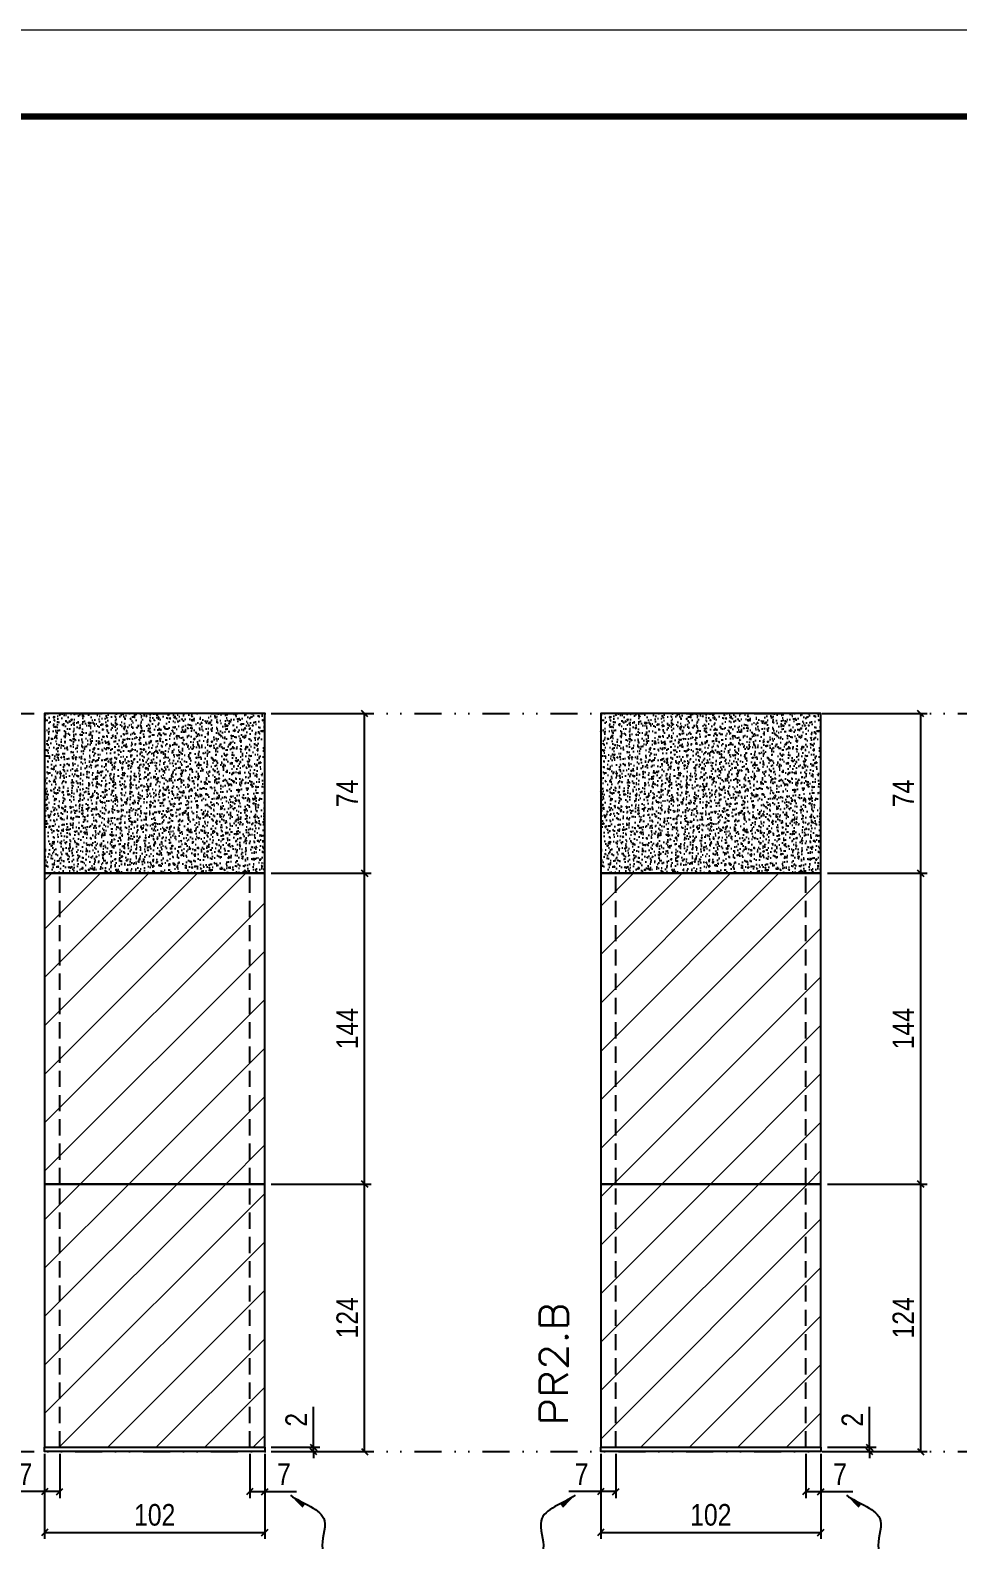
# Model space of a CAD drawing. Extents: x 2102 to 8383, y -13264 to 2718.
# Drawn here: x 5898 to 6328, y -7171 to -6471 of the extents above; entities that cross this region are included whole.
import ezdxf

# ---------------------------------------------------------------- set-up
doc = ezdxf.new("R2010")
doc.units = 0
for name, pattern in [('DASHED', [0.75, 0.5, -0.25]), ('DIVIDE2', [0.625, 0.25, -0.125, 0, -0.125, 0, -0.125]), ('HIDDEN', [0.375, 0.25, -0.125])]:
    doc.linetypes.add(name, pattern=pattern)
for name, color, linetype in [('COTA', 241, 'Continuous'), ('Nível', 160, 'Continuous'), ('Painéis', 200, 'Continuous'), ('Sarrafo de Pressão', 42, 'HIDDEN')]:
    doc.layers.add(name, color=color, linetype=linetype)
for name, color, linetype, lineweight in [('Folhas', 255, 'Continuous', 9), ('Hachura', 251, 'Continuous', 9), ('SARRAFO DE PRESSAO', 251, 'DASHED', 9), ('Texto Seção', 7, 'Continuous', 15)]:
    doc.layers.add(name, color=color, linetype=linetype, lineweight=lineweight)
doc.styles.add('COTA TECNICA', font='techl___.ttf', dxfattribs={"height": 10})
doc.styles.add('COTA TECNICA-50', font='techl___.ttf', dxfattribs={"height": 10})
doc.styles.add('REGUA-120', font='ROMANS.shx', dxfattribs={"height": 15})
doc.styles.get("Standard").update_dxf_attribs({"font": 'arial.ttf'})
doc.dimstyles.new('COTA PAINEL-50', dxfattribs={"dimtxt": 10, "dimasz": 3, "dimexe": 3, "dimexo": 3, "dimgap": 3, "dimtad": 1, "dimdec": 1, "dimzin": 12, "dimdsep": 46, "dimtxsty": 'COTA TECNICA-50', "dimblk1": 'OBLIQUE', "dimblk2": 'OBLIQUE', "dimsah": 1, "dimcen": 0.9, "dimclrd": 4, "dimclre": 4, "dimclrt": 240, "dimadec": 1, "dimazin": 3, "dimtfac": 1, "dimtdec": 1, "dimtmove": 0, "dimatfit": 3, "dimfxl": 1, "dimtolj": 1, "dimtzin": 12, "dimarcsym": 0})
doc.dimstyles.new('PAINEL', dxfattribs={"dimtxt": 10, "dimasz": 3, "dimexe": 3, "dimexo": 3, "dimgap": 3, "dimtad": 1, "dimdec": 1, "dimzin": 12, "dimdsep": 46, "dimtxsty": 'COTA TECNICA', "dimblk1": 'OBLIQUE', "dimblk2": 'OBLIQUE', "dimsah": 1, "dimcen": 0.9, "dimclrd": 4, "dimclre": 4, "dimclrt": 240, "dimadec": 1, "dimazin": 3, "dimtfac": 1, "dimtdec": 1, "dimtmove": 0, "dimatfit": 3, "dimfxl": 1, "dimtolj": 1, "dimtzin": 12, "dimarcsym": 0})
doc.dimstyles.get("Standard").update_dxf_attribs({"dimtxt": 0.18, "dimasz": 0.18, "dimexe": 0.18, "dimexo": 0.0625, "dimgap": 0.09, "dimtad": 0, "dimtih": 1, "dimtoh": 1, "dimdec": 4, "dimzin": 0, "dimdsep": 46, "dimtxsty": 'Standard', "dimcen": 0.09, "dimadec": 0, "dimazin": 0, "dimtfac": 1, "dimtdec": 4, "dimtofl": 0, "dimtmove": 0, "dimatfit": 3, "dimfxl": 1, "dimtolj": 1, "dimtzin": 0, "dimarcsym": 0})
pattern_1 = [(45, (-128503.716, -32522.603), (-11.2253202, 11.2253202), [])]

# ---------------------------------------------------------------- blocks, each defined once
blk = doc.blocks.new('9999999999')
at = {"layer": 'Folhas'}
blk.add_lwpolyline([(98138.98, 34190.21), (99623.98, 34190.21), (99623.98, 35240.21), (98138.98, 35240.21)], close=True, dxfattribs=at)
at = {"layer": 'Folhas', "color": 30, "const_width": 3}
blk.add_lwpolyline([(98213.98, 34230.21), (99583.98, 34230.21), (99583.98, 35200.21), (98213.98, 35200.21)], close=True, dxfattribs=at)
blk = doc.blocks.new('_Oblique')
at = {"color": 0, "linetype": 'ByBlock', "lineweight": -2}
blk.add_line((-0.5, -0.5), (0.5, 0.5), dxfattribs=at)
blk = doc.blocks.new('*D70')
at = {"layer": 'COTA', "color": 4, "lineweight": -2, "transparency": 16777216}
for p, q in [((5904.68, -7130.72), (5904.68, -7170.17)), ((6006.68, -7130.72), (6006.68, -7170.17)), ((5904.68, -7167.17), (6006.68, -7167.17))]:
    blk.add_line(p, q, dxfattribs=at)
at = {"layer": 'Defpoints', "color": 0, "transparency": 16777216}
for p in [(5904.68, -7127.72), (6006.68, -7127.72), (6006.68, -7167.17)]:
    blk.add_point(p, dxfattribs=at)
at = {"layer": 'COTA', "color": 4, "lineweight": -2, "transparency": 16777216, "xscale": 3, "yscale": 3, "zscale": 3, "rotation": 180}
blk.add_blockref('_Oblique', (5904.68, -7167.17), dxfattribs=at)
at = {"layer": 'COTA', "color": 4, "lineweight": -2, "transparency": 16777216, "xscale": 3, "yscale": 3, "zscale": 3}
blk.add_blockref('_Oblique', (6006.68, -7167.17), dxfattribs=at)
at = {"layer": 'COTA', "color": 240, "transparency": 16777216, "insert": (5955.68, -7159.07), "char_height": 10, "attachment_point": 5, "style": 'COTA TECNICA'}
blk.add_mtext('\\A1;102', dxfattribs=at)
blk = doc.blocks.new('*D71')
at = {"layer": 'COTA', "color": 4, "lineweight": -2, "transparency": 16777216}
for p, q in [((6009.68, -6787.72), (6055.92, -6787.72)), ((6052.92, -6861.72), (6052.92, -6787.72)), ((6009.68, -6861.72), (6055.92, -6861.72))]:
    blk.add_line(p, q, dxfattribs=at)
at = {"layer": 'Defpoints', "color": 0, "transparency": 16777216}
for p in [(6006.68, -6787.72), (6052.92, -6787.72), (6006.68, -6861.72)]:
    blk.add_point(p, dxfattribs=at)
at = {"layer": 'COTA', "color": 4, "lineweight": -2, "transparency": 16777216, "xscale": 3, "yscale": 3, "zscale": 3}
for p, rotation in [((6052.92, -6787.72), 90), ((6052.92, -6861.72), 270)]:
    blk.add_blockref('_Oblique', p, dxfattribs=dict(at, rotation=rotation))
at = {"layer": 'COTA', "color": 240, "transparency": 16777216, "insert": (6044.84, -6824.72), "char_height": 10, "attachment_point": 5, "rotation": 90, "style": 'COTA TECNICA'}
blk.add_mtext('\\A1;74', dxfattribs=at)
blk = doc.blocks.new('*D72')
at = {"layer": 'COTA', "color": 4, "lineweight": -2, "transparency": 16777216}
for p, q in [((5904.68, -7132.72), (5904.68, -7151.23)), ((5911.68, -7130.72), (5911.68, -7151.23)), ((5904.68, -7148.23), (5889.95, -7148.23)), ((5911.68, -7148.23), (5904.68, -7148.23))]:
    blk.add_line(p, q, dxfattribs=at)
at = {"layer": 'Defpoints', "color": 0, "transparency": 16777216}
for p in [(5911.68, -7127.72), (5904.68, -7129.72), (5904.68, -7148.23)]:
    blk.add_point(p, dxfattribs=at)
at = {"layer": 'COTA', "color": 4, "lineweight": -2, "transparency": 16777216, "xscale": 3, "yscale": 3, "zscale": 3, "rotation": 180}
blk.add_blockref('_Oblique', (5904.68, -7148.23), dxfattribs=at)
at = {"layer": 'COTA', "color": 4, "lineweight": -2, "transparency": 16777216, "xscale": 3, "yscale": 3, "zscale": 3}
blk.add_blockref('_Oblique', (5911.68, -7148.23), dxfattribs=at)
at = {"layer": 'COTA', "color": 240, "transparency": 16777216, "insert": (5895.81, -7140.15), "char_height": 10, "attachment_point": 5, "style": 'COTA TECNICA-50'}
blk.add_mtext('\\A1;7', dxfattribs=at)
blk = doc.blocks.new('*D295')
at = {"layer": 'COTA', "color": 4, "lineweight": -2, "transparency": 16777216}
for p, q in [((5999.68, -7130.72), (5999.68, -7151.23)), ((6006.68, -7132.72), (6006.68, -7151.23)), ((5999.68, -7148.23), (6006.68, -7148.23)), ((6006.68, -7148.23), (6021.41, -7148.23))]:
    blk.add_line(p, q, dxfattribs=at)
at = {"layer": 'Defpoints', "color": 0, "transparency": 16777216}
for p in [(5999.68, -7127.72), (6006.68, -7129.72), (6006.68, -7148.23)]:
    blk.add_point(p, dxfattribs=at)
at = {"layer": 'COTA', "color": 4, "lineweight": -2, "transparency": 16777216, "xscale": 3, "yscale": 3, "zscale": 3, "rotation": 180}
blk.add_blockref('_Oblique', (5999.68, -7148.23), dxfattribs=at)
at = {"layer": 'COTA', "color": 4, "lineweight": -2, "transparency": 16777216, "xscale": 3, "yscale": 3, "zscale": 3}
blk.add_blockref('_Oblique', (6006.68, -7148.23), dxfattribs=at)
at = {"layer": 'COTA', "color": 240, "transparency": 16777216, "insert": (6015.54, -7140.15), "char_height": 10, "attachment_point": 5, "style": 'COTA TECNICA-50'}
blk.add_mtext('\\A1;7', dxfattribs=at)
blk = doc.blocks.new('*D296')
at = {"layer": 'COTA', "color": 4, "lineweight": -2, "transparency": 16777216}
for p, q in [((6009.68, -7005.72), (6055.92, -7005.72)), ((6052.92, -7129.72), (6052.92, -7005.72)), ((6009.68, -7129.72), (6055.92, -7129.72))]:
    blk.add_line(p, q, dxfattribs=at)
at = {"layer": 'Defpoints', "color": 0, "transparency": 16777216}
for p in [(6006.68, -7005.72), (6052.92, -7005.72), (6006.68, -7129.72)]:
    blk.add_point(p, dxfattribs=at)
at = {"layer": 'COTA', "color": 4, "lineweight": -2, "transparency": 16777216, "xscale": 3, "yscale": 3, "zscale": 3}
for p, rotation in [((6052.92, -7005.72), 90), ((6052.92, -7129.72), 270)]:
    blk.add_blockref('_Oblique', p, dxfattribs=dict(at, rotation=rotation))
at = {"layer": 'COTA', "color": 240, "transparency": 16777216, "insert": (6044.84, -7067.72), "char_height": 10, "attachment_point": 5, "rotation": 90, "style": 'COTA TECNICA-50'}
blk.add_mtext('\\A1;124', dxfattribs=at)
blk = doc.blocks.new('*D297')
at = {"layer": 'COTA', "color": 4, "lineweight": -2, "transparency": 16777216}
for p, q in [((6029.2, -7127.72), (6029.2, -7108.91)), ((6009.68, -7127.72), (6032.2, -7127.72)), ((6029.2, -7129.72), (6029.2, -7127.72)), ((6009.68, -7129.72), (6032.2, -7129.72)), ((6029.2, -7129.72), (6029.2, -7132.72))]:
    blk.add_line(p, q, dxfattribs=at)
at = {"layer": 'Defpoints', "color": 0, "transparency": 16777216}
for p in [(6006.68, -7127.72), (6006.68, -7129.72), (6029.2, -7129.72)]:
    blk.add_point(p, dxfattribs=at)
at = {"layer": 'COTA', "color": 4, "lineweight": -2, "transparency": 16777216, "xscale": 3, "yscale": 3, "zscale": 3}
for p, rotation in [((6029.2, -7127.72), 270), ((6029.2, -7129.72), 90)]:
    blk.add_blockref('_Oblique', p, dxfattribs=dict(at, rotation=rotation))
at = {"layer": 'COTA', "color": 240, "transparency": 16777216, "insert": (6021.2, -7114.97), "char_height": 10, "attachment_point": 5, "rotation": 90, "style": 'COTA TECNICA-50'}
blk.add_mtext('\\A1;2', dxfattribs=at)
blk = doc.blocks.new('*D1053')
at = {"layer": 'COTA', "color": 4, "linetype": 'ByBlock', "lineweight": -2, "transparency": 16777216}
for p, q in [((6009.68, -6861.72), (6055.92, -6861.72)), ((6052.92, -7005.72), (6052.92, -6861.72)), ((6009.68, -7005.72), (6055.92, -7005.72))]:
    blk.add_line(p, q, dxfattribs=at)
at = {"layer": 'Defpoints', "color": 0, "linetype": 'ByBlock', "transparency": 16777216}
for p in [(6006.68, -6861.72), (6052.92, -6861.72), (6006.68, -7005.72)]:
    blk.add_point(p, dxfattribs=at)
at = {"layer": 'COTA', "color": 4, "linetype": 'ByBlock', "lineweight": -2, "transparency": 16777216, "xscale": 3, "yscale": 3, "zscale": 3}
for p, rotation in [((6052.92, -6861.72), 90), ((6052.92, -7005.72), 270)]:
    blk.add_blockref('_Oblique', p, dxfattribs=dict(at, rotation=rotation))
at = {"layer": 'COTA', "color": 240, "linetype": 'ByBlock', "transparency": 16777216, "insert": (6044.84, -6933.72), "char_height": 10, "attachment_point": 5, "rotation": 90, "style": 'COTA TECNICA'}
blk.add_mtext('\\A1;144', dxfattribs=at)
blk = doc.blocks.new('*D298')
at = {"layer": 'COTA', "color": 4, "lineweight": -2, "transparency": 16777216}
for p, q in [((6162.24, -7130.72), (6162.24, -7170.17)), ((6264.24, -7130.72), (6264.24, -7170.17)), ((6162.24, -7167.17), (6264.24, -7167.17))]:
    blk.add_line(p, q, dxfattribs=at)
at = {"layer": 'Defpoints', "color": 0, "transparency": 16777216}
for p in [(6162.24, -7127.72), (6264.24, -7127.72), (6264.24, -7167.17)]:
    blk.add_point(p, dxfattribs=at)
at = {"layer": 'COTA', "color": 4, "lineweight": -2, "transparency": 16777216, "xscale": 3, "yscale": 3, "zscale": 3, "rotation": 180}
blk.add_blockref('_Oblique', (6162.24, -7167.17), dxfattribs=at)
at = {"layer": 'COTA', "color": 4, "lineweight": -2, "transparency": 16777216, "xscale": 3, "yscale": 3, "zscale": 3}
blk.add_blockref('_Oblique', (6264.24, -7167.17), dxfattribs=at)
at = {"layer": 'COTA', "color": 240, "transparency": 16777216, "insert": (6213.24, -7159.07), "char_height": 10, "attachment_point": 5, "style": 'COTA TECNICA'}
blk.add_mtext('\\A1;102', dxfattribs=at)
blk = doc.blocks.new('*D299')
at = {"layer": 'COTA', "color": 4, "lineweight": -2, "transparency": 16777216}
for p, q in [((6162.24, -7132.72), (6162.24, -7151.23)), ((6169.24, -7130.72), (6169.24, -7151.23)), ((6162.24, -7148.23), (6147.51, -7148.23)), ((6169.24, -7148.23), (6162.24, -7148.23))]:
    blk.add_line(p, q, dxfattribs=at)
at = {"layer": 'Defpoints', "color": 0, "transparency": 16777216}
for p in [(6169.24, -7127.72), (6162.24, -7129.72), (6162.24, -7148.23)]:
    blk.add_point(p, dxfattribs=at)
at = {"layer": 'COTA', "color": 4, "lineweight": -2, "transparency": 16777216, "xscale": 3, "yscale": 3, "zscale": 3, "rotation": 180}
blk.add_blockref('_Oblique', (6162.24, -7148.23), dxfattribs=at)
at = {"layer": 'COTA', "color": 4, "lineweight": -2, "transparency": 16777216, "xscale": 3, "yscale": 3, "zscale": 3}
blk.add_blockref('_Oblique', (6169.24, -7148.23), dxfattribs=at)
at = {"layer": 'COTA', "color": 240, "transparency": 16777216, "insert": (6153.38, -7140.15), "char_height": 10, "attachment_point": 5, "style": 'COTA TECNICA-50'}
blk.add_mtext('\\A1;7', dxfattribs=at)
blk = doc.blocks.new('*D300')
at = {"layer": 'COTA', "color": 4, "lineweight": -2, "transparency": 16777216}
for p, q in [((6257.24, -7130.72), (6257.24, -7151.23)), ((6264.24, -7132.72), (6264.24, -7151.23)), ((6257.24, -7148.23), (6264.24, -7148.23)), ((6264.24, -7148.23), (6278.97, -7148.23))]:
    blk.add_line(p, q, dxfattribs=at)
at = {"layer": 'Defpoints', "color": 0, "transparency": 16777216}
for p in [(6257.24, -7127.72), (6264.24, -7129.72), (6264.24, -7148.23)]:
    blk.add_point(p, dxfattribs=at)
at = {"layer": 'COTA', "color": 4, "lineweight": -2, "transparency": 16777216, "xscale": 3, "yscale": 3, "zscale": 3, "rotation": 180}
blk.add_blockref('_Oblique', (6257.24, -7148.23), dxfattribs=at)
at = {"layer": 'COTA', "color": 4, "lineweight": -2, "transparency": 16777216, "xscale": 3, "yscale": 3, "zscale": 3}
blk.add_blockref('_Oblique', (6264.24, -7148.23), dxfattribs=at)
at = {"layer": 'COTA', "color": 240, "transparency": 16777216, "insert": (6273.11, -7140.15), "char_height": 10, "attachment_point": 5, "style": 'COTA TECNICA-50'}
blk.add_mtext('\\A1;7', dxfattribs=at)
blk = doc.blocks.new('*D301')
at = {"layer": 'COTA', "color": 4, "lineweight": -2, "transparency": 16777216}
for p, q in [((6267.24, -7005.72), (6313.48, -7005.72)), ((6310.48, -7129.72), (6310.48, -7005.72)), ((6267.24, -7129.72), (6313.48, -7129.72))]:
    blk.add_line(p, q, dxfattribs=at)
at = {"layer": 'Defpoints', "color": 0, "transparency": 16777216}
for p in [(6264.24, -7005.72), (6310.48, -7005.72), (6264.24, -7129.72)]:
    blk.add_point(p, dxfattribs=at)
at = {"layer": 'COTA', "color": 4, "lineweight": -2, "transparency": 16777216, "xscale": 3, "yscale": 3, "zscale": 3}
for p, rotation in [((6310.48, -7005.72), 90), ((6310.48, -7129.72), 270)]:
    blk.add_blockref('_Oblique', p, dxfattribs=dict(at, rotation=rotation))
at = {"layer": 'COTA', "color": 240, "transparency": 16777216, "insert": (6302.41, -7067.72), "char_height": 10, "attachment_point": 5, "rotation": 90, "style": 'COTA TECNICA-50'}
blk.add_mtext('\\A1;124', dxfattribs=at)
blk = doc.blocks.new('*D302')
at = {"layer": 'COTA', "color": 4, "lineweight": -2, "transparency": 16777216}
for p, q in [((6286.77, -7127.72), (6286.77, -7108.91)), ((6267.24, -7127.72), (6289.77, -7127.72)), ((6286.77, -7129.72), (6286.77, -7127.72)), ((6267.24, -7129.72), (6289.77, -7129.72)), ((6286.77, -7129.72), (6286.77, -7132.72))]:
    blk.add_line(p, q, dxfattribs=at)
at = {"layer": 'Defpoints', "color": 0, "transparency": 16777216}
for p in [(6264.24, -7127.72), (6264.24, -7129.72), (6286.77, -7129.72)]:
    blk.add_point(p, dxfattribs=at)
at = {"layer": 'COTA', "color": 4, "lineweight": -2, "transparency": 16777216, "xscale": 3, "yscale": 3, "zscale": 3}
for p, rotation in [((6286.77, -7127.72), 270), ((6286.77, -7129.72), 90)]:
    blk.add_blockref('_Oblique', p, dxfattribs=dict(at, rotation=rotation))
at = {"layer": 'COTA', "color": 240, "transparency": 16777216, "insert": (6278.77, -7114.97), "char_height": 10, "attachment_point": 5, "rotation": 90, "style": 'COTA TECNICA-50'}
blk.add_mtext('\\A1;2', dxfattribs=at)
blk = doc.blocks.new('*D1054')
at = {"layer": 'COTA', "color": 4, "linetype": 'ByBlock', "lineweight": -2, "transparency": 16777216}
for p, q in [((6267.24, -6861.72), (6313.48, -6861.72)), ((6310.48, -7005.72), (6310.48, -6861.72)), ((6267.24, -7005.72), (6313.48, -7005.72))]:
    blk.add_line(p, q, dxfattribs=at)
at = {"layer": 'Defpoints', "color": 0, "linetype": 'ByBlock', "transparency": 16777216}
for p in [(6264.24, -6861.72), (6310.48, -6861.72), (6264.24, -7005.72)]:
    blk.add_point(p, dxfattribs=at)
at = {"layer": 'COTA', "color": 4, "linetype": 'ByBlock', "lineweight": -2, "transparency": 16777216, "xscale": 3, "yscale": 3, "zscale": 3}
for p, rotation in [((6310.48, -6861.72), 90), ((6310.48, -7005.72), 270)]:
    blk.add_blockref('_Oblique', p, dxfattribs=dict(at, rotation=rotation))
at = {"layer": 'COTA', "color": 240, "linetype": 'ByBlock', "transparency": 16777216, "insert": (6302.41, -6933.72), "char_height": 10, "attachment_point": 5, "rotation": 90, "style": 'COTA TECNICA'}
blk.add_mtext('\\A1;144', dxfattribs=at)
blk = doc.blocks.new('*D822')
at = {"layer": 'COTA', "color": 4, "lineweight": -2, "transparency": 16777216}
for p, q in [((6267.24, -6787.72), (6313.48, -6787.72)), ((6310.48, -6861.72), (6310.48, -6787.72)), ((6267.24, -6861.72), (6313.48, -6861.72))]:
    blk.add_line(p, q, dxfattribs=at)
at = {"layer": 'Defpoints', "color": 0, "transparency": 16777216}
for p in [(6264.24, -6787.72), (6310.48, -6787.72), (6264.24, -6861.72)]:
    blk.add_point(p, dxfattribs=at)
at = {"layer": 'COTA', "color": 4, "lineweight": -2, "transparency": 16777216, "xscale": 3, "yscale": 3, "zscale": 3}
for p, rotation in [((6310.48, -6787.72), 90), ((6310.48, -6861.72), 270)]:
    blk.add_blockref('_Oblique', p, dxfattribs=dict(at, rotation=rotation))
at = {"layer": 'COTA', "color": 240, "transparency": 16777216, "insert": (6302.41, -6824.72), "char_height": 10, "attachment_point": 5, "rotation": 90, "style": 'COTA TECNICA'}
blk.add_mtext('\\A1;74', dxfattribs=at)

msp = doc.modelspace()

# ---------------------------------------------------------------- hatches: boundary and pattern name
at = {"layer": 'COTA', "linetype": 'ByBlock'}
h = msp.add_hatch(dxfattribs=at)
h.set_pattern_fill('AR-CONC', color=256, scale=0.03)
h.set_pattern_definition([(50, (-125487.105, -35965.128), (5.46554007, -0.47817257), [0.5715, -6.2865]), (355, (-125487.105, -35965.128), (-1.05730264, 5.73170536), [0.4572, -5.02921753]), (100.4514447, (-125486.6494, -35965.168), (4.40823741, 5.25353256), [0.48570026, -5.34270734]), (46.1842, (-125487.105, -35963.604), (8.13237123, -1.26126984), [0.85725, -9.42975]), (96.6355576, (-125486.427, -35963.709), (7.122124, 7.42278374), [0.7285507, -8.01406824]), (351.184151, (-125487.105, -35963.604), (7.122124, 7.42278374), [0.685799, -7.54379196]), (21, (-125486.343, -35963.985), (4.54843174, -3.06795595), [0.5715, -6.2865]), (326, (-125486.343, -35963.985), (1.85406085, 5.52563898), [0.4572, -5.0292]), (71.451445, (-125485.964, -35964.2406), (6.40249258, 2.45768307), [0.48570026, -5.34269813]), (37.5, (-125487.105, -35965.128), (0.092658098, 2.536651166), [0, -4.96824, 0, -5.1054, 0, -5.04825]), (7.5, (-125487.105, -35965.128), (2.004589875, 3.005417245), [0, -2.91084, 0, -4.85394, 0, -1.92405]), (327.5, (-125488.8042, -35965.128), (4.067717855, -0.17186232), [0, -1.905, 0, -5.9436, 0, -7.8867]), (317.5, (-125489.566, -35965.128), (4.44387544, 0.76279473), [0, -2.4765, 0, -3.94716, 0, -5.6007])])
h.paths.add_polyline_path([(5904.68, -6861.72), (6006.68, -6861.72), (6006.68, -6787.72), (5904.68, -6787.72)])
h = msp.add_hatch(dxfattribs=at)
h.set_pattern_fill('AR-CONC', color=256, scale=0.03)
h.set_pattern_definition([(50, (-125229.538, -35965.128), (5.46554007, -0.47817257), [0.5715, -6.2865]), (355, (-125229.538, -35965.128), (-1.05730264, 5.73170536), [0.4572, -5.02921753]), (100.4514447, (-125229.0826, -35965.168), (4.40823741, 5.25353256), [0.48570026, -5.34270734]), (46.1842, (-125229.538, -35963.604), (8.13237123, -1.26126984), [0.85725, -9.42975]), (96.6355576, (-125228.86, -35963.709), (7.122124, 7.42278374), [0.7285507, -8.01406824]), (351.184151, (-125229.538, -35963.604), (7.122124, 7.42278374), [0.685799, -7.54379196]), (21, (-125228.776, -35963.985), (4.54843174, -3.06795595), [0.5715, -6.2865]), (326, (-125228.776, -35963.985), (1.85406085, 5.52563898), [0.4572, -5.0292]), (71.451445, (-125228.397, -35964.2406), (6.40249258, 2.45768307), [0.48570026, -5.34269813]), (37.5, (-125229.538, -35965.128), (0.092658098, 2.536651166), [0, -4.96824, 0, -5.1054, 0, -5.04825]), (7.5, (-125229.538, -35965.128), (2.004589875, 3.005417245), [0, -2.91084, 0, -4.85394, 0, -1.92405]), (327.5, (-125231.2373, -35965.128), (4.067717855, -0.17186232), [0, -1.905, 0, -5.9436, 0, -7.8867]), (317.5, (-125231.9993, -35965.128), (4.44387544, 0.76279473), [0, -2.4765, 0, -3.94716, 0, -5.6007])])
h.paths.add_polyline_path([(6162.24, -6861.72), (6264.24, -6861.72), (6264.24, -6787.72), (6162.24, -6787.72)])
at = {"layer": 'Hachura', "linetype": 'ByBlock'}
h = msp.add_hatch(dxfattribs=at)
h.set_pattern_fill('ANSI31', color=256, scale=5)
h.set_pattern_definition(pattern_1)
h.paths.add_polyline_path([(5904.68, -7005.72), (6006.68, -7005.72), (6006.68, -6861.72), (5904.68, -6861.72)])
h = msp.add_hatch(dxfattribs=at)
h.set_pattern_fill('ANSI31', color=256, scale=5)
h.set_pattern_definition(pattern_1)
h.paths.add_polyline_path([(6162.24, -7005.72), (6264.24, -7005.72), (6264.24, -6861.72), (6162.24, -6861.72)])
h = msp.add_hatch(dxfattribs=at)
h.set_pattern_fill('ANSI31', color=256, scale=5)
h.set_pattern_definition(pattern_1)
h.paths.add_polyline_path([(6006.68, -7005.72), (5904.68, -7005.72), (5904.68, -7127.72), (6006.68, -7127.72)])
h = msp.add_hatch(dxfattribs=at)
h.set_pattern_fill('ANSI31', color=256, scale=5)
h.set_pattern_definition(pattern_1)
h.paths.add_polyline_path([(6264.24, -7005.72), (6162.24, -7005.72), (6162.24, -7127.72), (6264.24, -7127.72)])

# ---------------------------------------------------------------- linework, layer by layer
at = {"layer": 'COTA', "linetype": 'ByBlock'}
for points in [[(5904.68, -6861.72), (6006.68, -6861.72), (6006.68, -6787.72), (5904.68, -6787.72)], [(6162.24, -6861.72), (6264.24, -6861.72), (6264.24, -6787.72), (6162.24, -6787.72)]]:
    msp.add_lwpolyline(points, close=True, dxfattribs=at)
at = {"layer": 'Nível', "color": 4, "linetype": 'DIVIDE2', "ltscale": 50}
for p, q in [((5761.58, -6787.72), (6717.28, -6787.72)), ((5761.58, -7129.72), (6717.28, -7129.72))]:
    msp.add_line(p, q, dxfattribs=at)
at = {"layer": 'Painéis'}
for points in [[(5904.68, -7005.72), (6006.68, -7005.72), (6006.68, -6861.72), (5904.68, -6861.72)], [(6162.24, -7005.72), (6264.24, -7005.72), (6264.24, -6861.72), (6162.24, -6861.72)], [(5904.68, -7127.72), (6006.68, -7127.72), (6006.68, -7005.72), (5904.68, -7005.72)], [(6162.24, -7127.72), (6264.24, -7127.72), (6264.24, -7005.72), (6162.24, -7005.72)], [(5904.68, -7127.72), (6006.68, -7127.72), (6006.68, -7129.72), (5904.68, -7129.72)], [(6162.24, -7127.72), (6264.24, -7127.72), (6264.24, -7129.72), (6162.24, -7129.72)]]:
    msp.add_lwpolyline(points, close=True, dxfattribs=at)
at = {"layer": 'Sarrafo de Pressão', "ltscale": 30}
for p, q in [((5911.68, -7005.72), (5911.68, -6861.72)), ((5999.68, -7005.72), (5999.68, -6861.72)), ((6169.24, -7005.72), (6169.24, -6861.72)), ((6257.24, -7005.72), (6257.24, -6861.72)), ((5911.68, -7127.72), (5911.68, -7005.72)), ((5999.68, -7127.72), (5999.68, -7005.72)), ((6169.24, -7127.72), (6169.24, -7005.72)), ((6257.24, -7127.72), (6257.24, -7005.72))]:
    msp.add_line(p, q, dxfattribs=at)

# ---------------------------------------------------------------- block references
at = {"layer": 'SARRAFO DE PRESSAO', "color": 6, "linetype": 'ByBlock'}
msp.add_blockref('9999999999', (-92866.69, -41711.2), dxfattribs=at)

# ---------------------------------------------------------------- texts
at = {"layer": 'Texto Seção', "style": 'REGUA-120', "width": 1.1}
msp.add_text('PR2.B', height=13, rotation=90, dxfattribs=at).set_placement((6147.1, -7117.66))

# ---------------------------------------------------------------- dimensions: what is measured, and where the dimension line sits
at = {"layer": 'COTA'}
for base, p1, p2, picture, middle in [((6052.92, -6787.72), (6006.68, -6861.72), (6006.68, -6787.72), '*D71', (6052.92, -6824.72)), ((6310.48, -6787.72), (6264.24, -6861.72), (6264.24, -6787.72), '*D822', (6310.48, -6824.72))]:
    dim = msp.add_linear_dim(base=base, p1=p1, p2=p2, angle=90, dimstyle='PAINEL', override={"dimarcsym": 2}, dxfattribs=at)
    dim.commit()
    dim.dimension.update_dxf_attribs({"geometry": picture, "text_midpoint": middle, "dimtype": 160})
at = {"layer": 'COTA', "linetype": 'ByBlock'}
for base, p1, p2, picture, middle in [((6052.92, -6861.72), (6006.68, -7005.72), (6006.68, -6861.72), '*D1053', (6044.84, -6933.72)), ((6310.48, -6861.72), (6264.24, -7005.72), (6264.24, -6861.72), '*D1054', (6302.41, -6933.72))]:
    dim = msp.add_linear_dim(base=base, p1=p1, p2=p2, angle=90, dimstyle='PAINEL', dxfattribs=at)
    dim.commit()
    dim.dimension.update_dxf_attribs({"geometry": picture, "text_midpoint": middle})
at = {"layer": 'COTA'}
for base, p1, p2, angle, picture, middle in [((6052.92, -7005.72), (6006.68, -7129.72), (6006.68, -7005.72), 90, '*D296', (6044.84, -7067.72)), ((6310.48, -7005.72), (6264.24, -7129.72), (6264.24, -7005.72), 90, '*D301', (6302.41, -7067.72)), ((5904.68, -7148.23), (5911.68, -7127.72), (5904.68, -7129.72), 180, '*D72', (5895.81, -7140.15)), ((6162.24, -7148.23), (6169.24, -7127.72), (6162.24, -7129.72), 180, '*D299', (6153.38, -7140.15))]:
    dim = msp.add_linear_dim(base=base, p1=p1, p2=p2, angle=angle, dimstyle='COTA PAINEL-50', dxfattribs=at)
    dim.commit()
    dim.dimension.update_dxf_attribs({"geometry": picture, "text_midpoint": middle})
for base, p1, p2, picture, middle in [((6029.2, -7129.72), (6006.68, -7127.72), (6006.68, -7129.72), '*D297', (6029.2, -7114.97)), ((6286.77, -7129.72), (6264.24, -7127.72), (6264.24, -7129.72), '*D302', (6286.77, -7114.97))]:
    dim = msp.add_linear_dim(base=base, p1=p1, p2=p2, angle=90, dimstyle='COTA PAINEL-50', dxfattribs=at)
    dim.commit()
    dim.dimension.update_dxf_attribs({"geometry": picture, "text_midpoint": middle, "dimtype": 160})
for base, p1, p2, picture, middle in [((6006.68, -7167.17), (5904.68, -7127.72), (6006.68, -7127.72), '*D70', (5955.68, -7159.07)), ((6264.24, -7167.17), (6162.24, -7127.72), (6264.24, -7127.72), '*D298', (6213.24, -7159.07))]:
    dim = msp.add_linear_dim(base=base, p1=p1, p2=p2, dimstyle='PAINEL', override={"dimarcsym": 2}, dxfattribs=at)
    dim.commit()
    dim.dimension.update_dxf_attribs({"geometry": picture, "text_midpoint": middle})
for base, p1, p2, picture, middle in [((6006.68, -7148.23), (5999.68, -7127.72), (6006.68, -7129.72), '*D295', (6015.54, -7140.15)), ((6264.24, -7148.23), (6257.24, -7127.72), (6264.24, -7129.72), '*D300', (6273.11, -7140.15))]:
    dim = msp.add_linear_dim(base=base, p1=p1, p2=p2, dimstyle='COTA PAINEL-50', dxfattribs=at)
    dim.commit()
    dim.dimension.update_dxf_attribs({"geometry": picture, "text_midpoint": middle})

# ---------------------------------------------------------------- leaders
at = {"layer": 'COTA', "path_type": 1}
for points in [[(6018.51, -7149.9), (6034.29, -7161.73), (6033.37, -7174.74), (6038.92, -7184.52)], [(6150.41, -7149.9), (6134.63, -7161.73), (6135.55, -7174.74), (6130, -7184.52)], [(6276.07, -7149.9), (6291.86, -7161.73), (6290.93, -7174.74), (6296.48, -7184.52)]]:
    msp.add_leader(points, dimstyle='Standard', override={"dimasz": 8}, dxfattribs=at)

doc.saveas('drawing.dxf')
